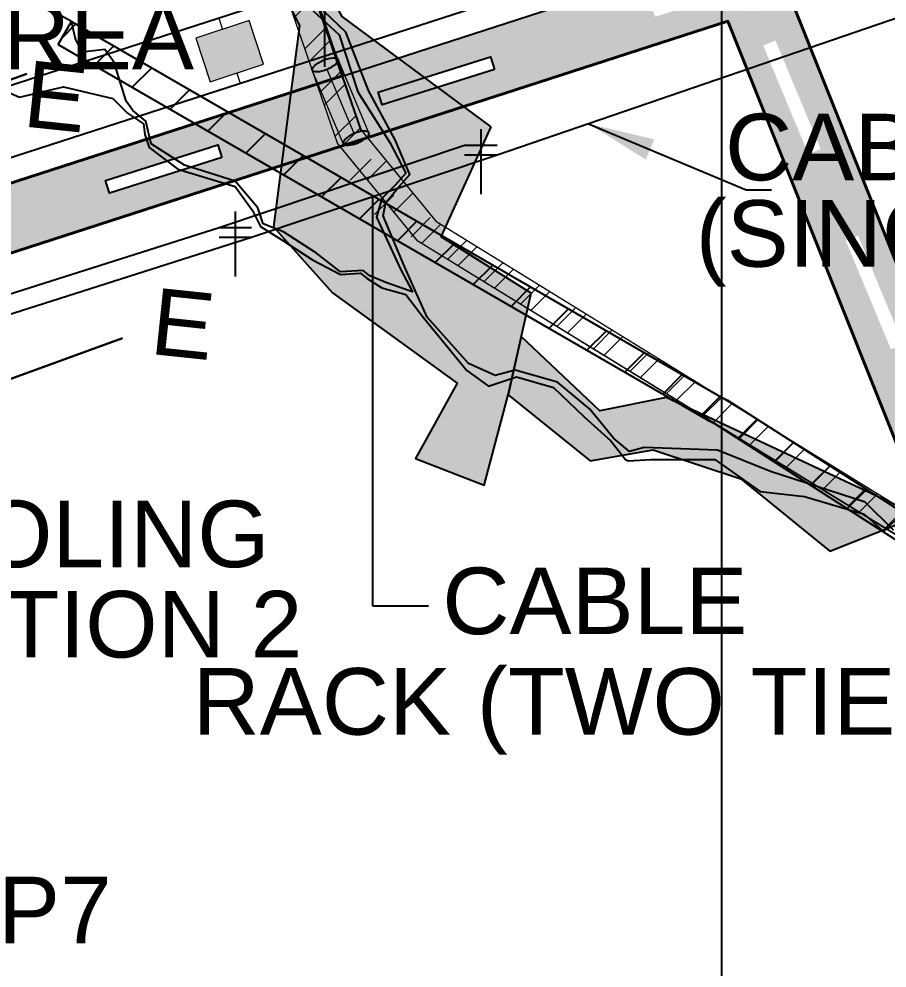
# Model space of a CAD drawing. Header units: metres. Extents: x 201400 to 215600, y 173235 to 1738400.
# Drawn here: x 204973 to 205624, y 1734777 to 1735490 of the extents above; entities that cross this region are included whole.
import ezdxf

# ---------------------------------------------------------------- set-up
doc = ezdxf.new("R2010")
doc.units = ezdxf.units.M
doc.layers.add('250Acres', color=7, linetype='Continuous', lineweight=25)
for name, color, linetype in [('A-BLDG-FPRT', 7, 'Continuous'), ('DOUBLE PIPE CULVERT', 7, 'Continuous'), ('GRID LINES', 250, 'Continuous'), ('name power lines', 1, 'Continuous'), ('Names', 1, 'Continuous'), ('new streem', 7, 'Continuous')]:
    doc.layers.add(name, color=color, linetype=linetype)
doc.layers.add('STREAM', color=7, linetype='Continuous', lineweight=0, true_color=0x3dcfff)
doc.styles.get("Standard").update_dxf_attribs({"font": 'arial.ttf', "height": 50})
doc.dimstyles.get("Standard").update_dxf_attribs({"dimtxt": 50, "dimasz": 0.18, "dimexe": 0.18, "dimexo": 0.0625, "dimgap": 0.09, "dimtad": 0, "dimtih": 1, "dimtoh": 1, "dimdec": 4, "dimzin": 0, "dimdsep": 46, "dimtxsty": 'Standard', "dimcen": 0.09, "dimadec": 0, "dimazin": 0, "dimtfac": 1, "dimtdec": 4, "dimtofl": 0, "dimtmove": 0, "dimatfit": 3, "dimfxl": 1, "dimtolj": 1, "dimtzin": 0, "dimarcsym": 0})

# ---------------------------------------------------------------- blocks, each defined once
blk = doc.blocks.new('DOUBLE PIPE CULVERT')
blk.add_ellipse((0.5, 2), major_axis=(0, 10.5), ratio=0.355699)
at = {"extrusion": (0, 0, -1)}
blk.add_ellipse((60.2, 2), major_axis=(0, 10.5), ratio=0.355699, dxfattribs=at)
at = {"layer": 'name power lines', "color": 0, "linetype": 'Continuous', "lineweight": 9, "ltscale": 190}
for p, q in [((60.2, 12.5), (0.5, 12.5)), ((56.46, 2), (4.23, 2)), ((60.2, -8.5), (0.5, -8.5))]:
    blk.add_line(p, q, dxfattribs=at)
blk = doc.blocks.new('tmt')
at = {"layer": 'Names', "linetype": 'Continuous', "lineweight": 9, "ltscale": 50}
h = blk.add_hatch(color=253, dxfattribs=at)
h.dxf.hatch_style = 1
h.paths.add_polyline_path([(15.13, -17.1), (-22.81, 0.94), (-37.63, -30.21), (0.32, -48.26)])
at = {"layer": 'Names', "color": 253, "linetype": 'Continuous', "lineweight": 9, "ltscale": 50}
for p, q in [((0, 0), (-3.84, -8.08)), ((-18.66, -39.24), (-22.15, -46.59))]:
    blk.add_line(p, q, dxfattribs=at)
blk.add_lwpolyline([(15.13, -17.1), (-22.81, 0.94), (-37.63, -30.21), (0.32, -48.26)], close=True, dxfattribs=at)

msp = doc.modelspace()

# ---------------------------------------------------------------- hatches: boundary and pattern name
h = msp.add_hatch(color=253)
h.dxf.hatch_style = 1
h.paths.add_polyline_path([(205536.41, 1735498.4), (206667.89, 1735864.49), (206660, 1735914.49), (206597.45, 1735894.25), (205917.72, 1735674.32), (205691.23, 1735601.04), (204361.39, 1735170.76), (204347.16, 1735166.15), (204350.53, 1735154.11), (204353.46, 1735145.07), (204355.3, 1735139.37), (204357.27, 1735130.02), (204360.65, 1735117.97), (204532.97, 1735173.73), (205284.82, 1735416.99), (205337.6, 1735434.07)])
h.paths.add_polyline_path([(205329.54, 1735451.91), (205245.39, 1735425.26), (205242.37, 1735434.79), (205326.52, 1735461.45)], flags=16)
h.paths.add_polyline_path([(205447.06, 1735501.02), (205531.2, 1735527.67), (205534.22, 1735518.14), (205450.08, 1735491.48)], flags=16)
h.paths.add_polyline_path([(205124.86, 1735385.69), (205040.71, 1735359.03), (205037.69, 1735368.56), (205121.84, 1735395.22)], flags=16)
h.paths.add_polyline_path([(205651.74, 1735567.24), (205735.89, 1735593.9), (205738.91, 1735584.37), (205654.76, 1735557.71)], flags=16)
h.paths.add_polyline_path([(204920.18, 1735319.46), (204836.03, 1735292.8), (204833.01, 1735302.34), (204917.16, 1735329)], flags=16)
h.paths.add_polyline_path([(205859.44, 1735623.94), (205856.42, 1735633.47), (205940.57, 1735660.13), (205943.59, 1735650.59)], flags=16)
h.paths.add_polyline_path([(204712.47, 1735262.77), (204715.49, 1735253.24), (204631.35, 1735226.58), (204628.33, 1735236.11)], flags=16)
h.paths.add_polyline_path([(206064.12, 1735690.16), (206061.1, 1735699.69), (206145.25, 1735726.35), (206148.27, 1735716.82)], flags=16)
h.paths.add_polyline_path([(204507.79, 1735196.54), (204510.81, 1735187.01), (204426.66, 1735160.35), (204423.64, 1735169.89)], flags=16)
h.paths.add_polyline_path([(206268.81, 1735756.39), (206265.79, 1735765.92), (206349.94, 1735792.58), (206352.96, 1735783.05)], flags=16)
h.paths.add_polyline_path([(206473.49, 1735822.61), (206470.47, 1735832.15), (206554.62, 1735858.8), (206557.64, 1735849.27)], flags=16)
h = msp.add_hatch(color=253)
h.dxf.hatch_style = 1
h.paths.add_polyline_path([(205552.46, 1735503.59), (205504.78, 1735488.16), (205922.39, 1734441.84), (205974.3, 1734446.66)])
h.paths.add_polyline_path([(205719.7, 1735029.54), (205753.61, 1734948.05), (205744.38, 1734944.21), (205710.46, 1735025.7)], flags=16)
h.paths.add_polyline_path([(205686.16, 1735092.24), (205652.25, 1735173.74), (205661.48, 1735177.58), (205695.39, 1735096.09)], flags=16)
h.paths.add_polyline_path([(205779.42, 1734880.75), (205813.34, 1734799.26), (205804.11, 1734795.42), (205770.19, 1734876.91)], flags=16)
h.paths.add_polyline_path([(205627.19, 1735241.79), (205593.27, 1735323.28), (205602.51, 1735327.13), (205636.42, 1735245.63)], flags=16)
h.paths.add_polyline_path([(205839.15, 1734731.96), (205873.07, 1734650.47), (205863.84, 1734646.63), (205829.92, 1734728.12)], flags=16)
h.paths.add_polyline_path([(205565.19, 1735388.31), (205531.28, 1735469.81), (205540.51, 1735473.65), (205574.43, 1735392.16)], flags=16)
h.paths.add_polyline_path([(205898.88, 1734583.17), (205932.8, 1734501.68), (205923.56, 1734497.84), (205889.65, 1734579.33)], flags=16)
at = {"layer": 'new streem'}
h = msp.add_hatch(color=151, dxfattribs=at)
h.dxf.hatch_style = 1
h.paths.add_polyline_path([(205327.07, 1735408.78), (205215.28, 1735491.78), (205178.89, 1735556.46), (205181.37, 1735618.73), (205157.72, 1735654.01), (205116.06, 1735722), (205086.87, 1735729.7), (205143.22, 1735625.43), (205160.1, 1735529.92), (205183.32, 1735484.91), (205163.67, 1735333.77), (205207.92, 1735284.22), (205301.52, 1735216.36), (205270.36, 1735159.88), (205321.82, 1735139.66), (205339.74, 1735207.51), (205357.09, 1735283.97), (205289.47, 1735326.22)])
h = msp.add_hatch(dxfattribs=at)
h.set_pattern_fill('ANSI31', color=151, scale=10)
h.set_pattern_definition([(45, (-23236.586, 12245.986), (-22.4506403, 22.4506403), [])])
h.paths.add_polyline_path([(205504.47, 1735203.52, -0.02187), (205496.72, 1735207.57), (205012, 1735488), (205001.98, 1735470.69), (205486.7, 1735190.26, 0.018962), (205494.74, 1735186), (205841.52, 1734963.58), (205845.69, 1734984.67)])
h = msp.add_hatch(color=151, dxfattribs=at)
h.dxf.hatch_style = 1
h.paths.add_polyline_path([(205458.38, 1735205.48), (205408.69, 1735195.68), (205349.7, 1735251.39), (205339.74, 1735207.51), (205401.44, 1735157.96), (205448.66, 1735166.38), (205514.57, 1735144.56), (205581.24, 1735090.23), (205648.21, 1735116.65)])
at = {"layer": 'STREAM'}
h = msp.add_hatch(dxfattribs=at)
h.set_pattern_fill('ANSI31', color=256, scale=250)
h.set_pattern_definition([(45, (-8694.004, -31706.453), (-22.0970869, 22.0970869), [])])
edge = h.paths.add_edge_path()
edge.add_line((205055.28, 1735849.84), (205075.23, 1735853.32))
edge.add_line((205075.23, 1735853.32), (205244.24, 1735363.58))
edge.add_line((205244.24, 1735363.58), (205847.72, 1734990.98))
edge.add_line((205847.72, 1734990.98), (205841.77, 1734972.49))
edge.add_line((205841.77, 1734972.49), (205227.67, 1735350.31))
edge.add_line((205227.67, 1735350.31), (205055.28, 1735849.84))
edge.add_line((205055.28, 1735849.84), (205075.23, 1735853.32))
h = msp.add_hatch(dxfattribs=at)
h.set_pattern_fill('ANSI31', color=256, scale=250)
h.set_pattern_definition([(45, (0, 0), (-22.0970869, 22.0970869), [])])
h.paths.add_polyline_path([(205055.28, 1735849.84), (205075.23, 1735853.32), (205229.48, 1735406.37), (205285.52, 1735338.09), (205847.72, 1734990.98), (205841.77, 1734972.49), (205272.01, 1735323.02), (205211.74, 1735396.45)])

# ---------------------------------------------------------------- linework, layer by layer
at = {"color": 151}
msp.add_line((205001.98, 1735470.69, 316.89), (205012, 1735488, 316.89), dxfattribs=at)
at = {"color": 1}
for p, q in [((205319.3, 1735407.01), (205319.3, 1735358.36)), ((205331.47, 1735394.85), (205307.14, 1735394.85)), ((205331.47, 1735387.56), (205307.14, 1735387.56)), ((205134.97, 1735345.2), (205134.97, 1735296.55)), ((205147.13, 1735333.04), (205122.8, 1735333.04)), ((205147.13, 1735325.75), (205122.8, 1735325.75))]:
    msp.add_line(p, q, dxfattribs=at)
at = {"color": 253}
for points in [[(208228.86, 1735984.82), (206650.26, 1735984.82), (204441.71, 1735270.23)], [(209512.13, 1735329.63), (208217.43, 1735933.23), (206658.4, 1735933.23), (204457.75, 1735221.19)]]:
    msp.add_lwpolyline(points, dxfattribs=at)
at = {"flags": 128}
for points in [[(205781.7, 1735542.29), (205331.47, 1735387.56)], [(205307.14, 1735394.85), (205122.8, 1735333.04)], [(205331.47, 1735387.56), (205147.13, 1735325.75), (204789.81, 1735211.89)], [(205122.8, 1735333.04), (204785.27, 1735225.91)]]:
    msp.add_lwpolyline(points, dxfattribs=at)
at = {"color": 6, "flags": 128}
for points in [[(205551.22, 1735506.7), (205974.3, 1734446.66)], [(205504.78, 1735488.16), (205922.39, 1734441.84)]]:
    msp.add_lwpolyline(points, dxfattribs=at)
at = {"layer": '250Acres', "color": 5, "lineweight": 40, "flags": 128}
msp.add_lwpolyline([(205078.91, 1735842.67), (205078.15, 1735839.16), (204995.21, 1735870.93), (205008.86, 1735951.12), (204822.67, 1735998.73), (204742.81, 1736026.2), (204641.57, 1735760.42), (204415.37, 1735188.23), (205215.42, 1735447.09)], close=True, dxfattribs=at)
for points in [[(206667.89, 1735864.49), (205679.13, 1735544.57), (205552.46, 1735503.59), (205974.3, 1734446.66)], [(204450.18, 1734559.21), (204654.41, 1734453.72), (204711.42, 1734418.65), (205120.04, 1734335.22), (205126.78, 1734335.33), (205194.75, 1734625.65), (205262.2, 1734606.37), (205357.68, 1734583.44), (205455.52, 1734560.22), (205592.69, 1734525.98), (205554.36, 1734299.93), (205606.61, 1734289), (205644.77, 1734416.08), (205922.39, 1734441.84), (205504.78, 1735488.16), (205337.6, 1735434.07), (205284.82, 1735416.99), (204779.9, 1735253.62), (204841.47, 1735063.34), (204627.4, 1734994.07)]]:
    msp.add_lwpolyline(points, dxfattribs=at)
at = {"layer": 'A-BLDG-FPRT', "color": 2}
for points in [[(205329.54, 1735451.91), (205245.39, 1735425.26), (205242.37, 1735434.79), (205326.52, 1735461.45), (205329.54, 1735451.91)], [(205124.86, 1735385.69), (205040.71, 1735359.03), (205037.69, 1735368.56), (205121.84, 1735395.22), (205124.86, 1735385.69)]]:
    msp.add_lwpolyline(points, close=True, dxfattribs=at)
at = {"layer": 'GRID LINES', "color": 9, "linetype": 'Continuous'}
msp.add_line((205500, 1738300), (205500, 1730460), dxfattribs=at)
at = {"layer": 'name power lines', "color": 0, "linetype": 'Continuous', "ltscale": 50}
for points in [[(204361.39, 1735170.76), (206265.48, 1735786.84), (206587.93, 1735891.17)], [(205229.48, 1735406.37), (205078.91, 1735842.67)], [(205284.82, 1735416.99), (204342.69, 1735112.16)]]:
    msp.add_lwpolyline(points, dxfattribs=at)
at = {"layer": 'new streem', "color": 151, "flags": 128}
for points in [[(205327.07, 1735408.78), (205215.28, 1735491.78), (205178.89, 1735556.46), (205181.37, 1735618.73), (205157.72, 1735654.01), (205116.06, 1735722), (205086.87, 1735729.7), (205143.22, 1735625.43), (205160.1, 1735529.92), (205183.32, 1735484.91), (205163.67, 1735333.77), (205207.92, 1735284.22), (205301.52, 1735216.36), (205270.36, 1735159.88), (205321.82, 1735139.66), (205339.74, 1735207.51), (205357.09, 1735283.97), (205289.47, 1735326.22)], [(205458.38, 1735205.48), (205408.69, 1735195.68), (205349.7, 1735251.39), (205339.74, 1735207.51), (205401.44, 1735157.96), (205448.66, 1735166.38), (205514.57, 1735144.56), (205581.24, 1735090.23), (205648.21, 1735116.65)]]:
    msp.add_lwpolyline(points, close=True, dxfattribs=at)
at = {"layer": 'new streem', "color": 151, "elevation": 316.89, "flags": 128}
for points in [[(205012, 1735488), (205496.72, 1735207.57, 0.018962), (205503.42, 1735204.02), (205504.52, 1735203.49)], [(205012, 1735488), (205496.72, 1735207.57, 0.02187), (205504.47, 1735203.52), (205845.69, 1734984.67)], [(205001.98, 1735470.69), (205486.7, 1735190.26, 0.018962), (205494.74, 1735186), (205841.52, 1734963.58)]]:
    msp.add_lwpolyline(points, format="xyb", dxfattribs=at)
at = {"layer": 'STREAM'}
for points in [[(205055.28, 1735849.84), (205075.23, 1735853.32), (205229.48, 1735406.37), (205285.52, 1735338.09), (205847.72, 1734990.98), (205841.77, 1734972.49), (205272.01, 1735323.02), (205211.74, 1735396.45), (205055.28, 1735849.84), (205075.23, 1735853.32)], [(205213.76, 1735394), (205234.2, 1735400.61), (205285.52, 1735338.09), (205847.72, 1734990.98), (205841.94, 1734973.03), (205272.01, 1735323.02), (205213.76, 1735394)], [(205285.52, 1735338.09), (205847.72, 1734990.98)]]:
    msp.add_lwpolyline(points, dxfattribs=at)
for points, elevation in [([(205187, 1735502), (205213, 1735478), (205227, 1735435), (205251, 1735397), (205263, 1735374), (205255, 1735365), (205245, 1735355), (205241, 1735341), (205258.91, 1735301.96), (205268, 1735285), (205265, 1735286), (205248.1, 1735292), (205236, 1735297), (205231, 1735301), (205214, 1735300), (205196, 1735314), (205171.08, 1735329.95), (205156, 1735336), (205152, 1735348), (205135, 1735368), (205097, 1735380), (205071.88, 1735396.12), (205070.11, 1735403.26), (205067.98, 1735413.1), (205058, 1735421), (205053.08, 1735428.06), (205044.1, 1735457.03), (205037, 1735467), (205020, 1735465), (205015, 1735475), (205012, 1735488), (204974, 1735509)], 316.89), ([(205629, 1735106), (205607.9, 1735127), (205536.86, 1735150), (205497, 1735166), (205442, 1735168), (205431, 1735165), (205419, 1735175), (205401, 1735197), (205377, 1735217), (205345, 1735226), (205330, 1735222), (205310, 1735231), (205279, 1735266), (205270, 1735286), (205262.04, 1735303.91), (205246, 1735342), (205248, 1735352), (205258, 1735364), (205266.07, 1735372.93), (205255, 1735399), (205235, 1735436), (205218, 1735480), (205191, 1735506)], 304.96), ([(204943, 1735444), (204973, 1735431), (205005.98, 1735438.99), (205043, 1735430), (205054, 1735419), (205066, 1735411), (205067, 1735403), (205070.34, 1735393.31), (205092, 1735377), (205135, 1735364), (205148, 1735346), (205154, 1735334), (205169.92, 1735324.05), (205193, 1735309), (205214, 1735298), (205229, 1735299), (205234, 1735295), (205245, 1735288), (205263, 1735283), (205276, 1735266), (205308.92, 1735225.94), (205325, 1735214), (205346, 1735221), (205374, 1735213), (205397, 1735191), (205417, 1735173), (205428, 1735159), (205430, 1735158), (205447.1, 1735159), (205495, 1735159), (205529, 1735135), (205562.31, 1735131.25), (205607, 1735118), (205625, 1735101.9)], 315.67)]:
    msp.add_lwpolyline(points, dxfattribs=dict(at, elevation=elevation))
at = {"layer": 'STREAM', "linetype": 'Continuous', "lineweight": 25}
for points, elevation in [([(205187, 1735502), (205213, 1735478), (205227, 1735435), (205251, 1735397), (205263, 1735374), (205255, 1735365), (205245, 1735355), (205241, 1735341), (205258.91, 1735301.96), (205268, 1735285), (205265, 1735286), (205248.1, 1735292), (205236, 1735297), (205231, 1735301), (205214, 1735300), (205196, 1735314), (205171.08, 1735329.95), (205156, 1735336), (205152, 1735348), (205135, 1735368), (205097, 1735380), (205071.88, 1735396.12), (205070.11, 1735403.26), (205067.98, 1735413.1), (205058, 1735421), (205053.08, 1735428.06), (205044.1, 1735457.03), (205037, 1735467), (205020, 1735465), (205015, 1735475), (205012, 1735488), (204974, 1735509)], 316.89), ([(205187, 1735502), (205213, 1735478), (205227, 1735435), (205251, 1735397), (205263, 1735374), (205255, 1735365), (205245, 1735355), (205241, 1735341), (205258.91, 1735301.96), (205268, 1735285), (205265, 1735286), (205248.1, 1735292), (205236, 1735297), (205231, 1735301), (205214, 1735300), (205196, 1735314), (205171.08, 1735329.95), (205156, 1735336), (205152, 1735348), (205135, 1735368), (205097, 1735380), (205071.88, 1735396.12), (205070.11, 1735403.26), (205067.98, 1735413.1), (205058, 1735421), (205053.08, 1735428.06), (205044.1, 1735457.03), (205037, 1735467), (205020, 1735465), (205015, 1735475), (205012, 1735488), (204974, 1735509)], 316.89), ([(205629, 1735106), (205607.9, 1735127), (205536.86, 1735150), (205497, 1735166), (205442, 1735168), (205431, 1735165), (205419, 1735175), (205401, 1735197), (205377, 1735217), (205345, 1735226), (205330, 1735222), (205310, 1735231), (205279, 1735266), (205270, 1735286), (205262.04, 1735303.91), (205246, 1735342), (205248, 1735352), (205258, 1735364), (205266.07, 1735372.93), (205255, 1735399), (205235, 1735436), (205218, 1735480), (205191, 1735506)], 304.96), ([(205629, 1735106), (205607.9, 1735127), (205536.86, 1735150), (205497, 1735166), (205442, 1735168), (205431, 1735165), (205419, 1735175), (205401, 1735197), (205377, 1735217), (205345, 1735226), (205330, 1735222), (205310, 1735231), (205279, 1735266), (205270, 1735286), (205262.04, 1735303.91), (205246, 1735342), (205248, 1735352), (205258, 1735364), (205266.07, 1735372.93), (205255, 1735399), (205235, 1735436), (205218, 1735480), (205191, 1735506)], 304.96), ([(204943, 1735444), (204973, 1735431), (205005.98, 1735438.99), (205043, 1735430), (205054, 1735419), (205066, 1735411), (205067, 1735403), (205070.34, 1735393.31), (205092, 1735377), (205135, 1735364), (205148, 1735346), (205154, 1735334), (205169.92, 1735324.05), (205193, 1735309), (205214, 1735298), (205229, 1735299), (205234, 1735295), (205245, 1735288), (205263, 1735283), (205276, 1735266), (205308.92, 1735225.94), (205325, 1735214), (205346, 1735221), (205374, 1735213), (205397, 1735191), (205417, 1735173), (205428, 1735159), (205430, 1735158), (205447.1, 1735159), (205495, 1735159), (205529, 1735135), (205562.31, 1735131.25), (205607, 1735118), (205625, 1735101.9)], 315.67), ([(204943, 1735444), (204973, 1735431), (205005.98, 1735438.99), (205043, 1735430), (205054, 1735419), (205066, 1735411), (205067, 1735403), (205070.34, 1735393.31), (205092, 1735377), (205135, 1735364), (205148, 1735346), (205154, 1735334), (205169.92, 1735324.05), (205193, 1735309), (205214, 1735298), (205229, 1735299), (205234, 1735295), (205245, 1735288), (205263, 1735283), (205276, 1735266), (205308.92, 1735225.94), (205325, 1735214), (205346, 1735221), (205374, 1735213), (205397, 1735191), (205417, 1735173), (205428, 1735159), (205430, 1735158), (205447.1, 1735159), (205495, 1735159), (205529, 1735135), (205562.31, 1735131.25), (205607, 1735118), (205625, 1735101.9)], 315.67)]:
    msp.add_lwpolyline(points, dxfattribs=dict(at, elevation=elevation))

# ---------------------------------------------------------------- block references
at = {"color": 7, "rotation": 43.53998011703644}
msp.add_blockref('tmt', (205122.59, 1735490.54), dxfattribs=at)
at = {"layer": 'DOUBLE PIPE CULVERT', "rotation": 292.8232371035257}
msp.add_blockref('DOUBLE PIPE CULVERT', (205200.47, 1735455.05), dxfattribs=at)

# ---------------------------------------------------------------- texts
at = {"layer": '250Acres', "linetype": 'Continuous', "lineweight": 40, "ltscale": 50}
for s, p in [('POOLING ', (204842.55, 1735078.13)), ('STATION 2', (204824.5, 1735010.32)), ('P7', (204956.9, 1734795.66))]:
    msp.add_text(s, height=50, dxfattribs=at).set_placement(p)
at = {"layer": 'Names', "color": 7, "linetype": 'Continuous', "ltscale": 50}
for s, p in [('CHERUVU AREA', (204549.07, 1735452.09)), ('CABLE ', (205290.42, 1735027.86)), ('RACK (TWO TIER) ', (205102.92, 1734952.36))]:
    msp.add_text(s, height=50, dxfattribs=at).set_placement(p)
at = {"layer": 'Names', "color": 0, "linetype": 'Continuous', "ltscale": 50}
for p in [(204974.56, 1735409.26), (205069.97, 1735238.4)]:
    msp.add_text('E', height=50, rotation=353.98266, dxfattribs=at).set_placement(p)
for s, p in [('CABLE RACK ', (205502.65, 1735368.66, -304)), ('(SINGLE TIER) ', (205480.65, 1735303.76, -304))]:
    msp.add_text(s, height=50, dxfattribs=at).set_placement(p)

# ---------------------------------------------------------------- leaders
at = {"layer": 'name power lines', "color": 7, "linetype": 'Continuous', "ltscale": 190}
for points in [[(205202.14, 1735453.91), (205202.14, 1735570)], [(205400.22, 1735411.19), (205518.5, 1735361.5), (205537.5, 1735361.5)], [(205238.13, 1735355.9), (205238.13, 1735049.07), (205279.95, 1735049.07)]]:
    msp.add_leader(points, dimstyle='Standard', override={"dimtxt": 24, "dimasz": 50}, dxfattribs=at)
at = {"layer": 'name power lines', "color": 7, "linetype": 'Continuous', "ltscale": 50}
for points in [[(204816.99, 1735390.15), (204978.41, 1735448.66), (204816.99, 1735390.15)], [(204888.98, 1735191.53), (205050.4, 1735250.03), (204888.98, 1735191.53)]]:
    msp.add_leader(points, dimstyle='Standard', override={"dimtxt": 24, "dimasz": 75}, dxfattribs=at)

doc.saveas('drawing.dxf')
